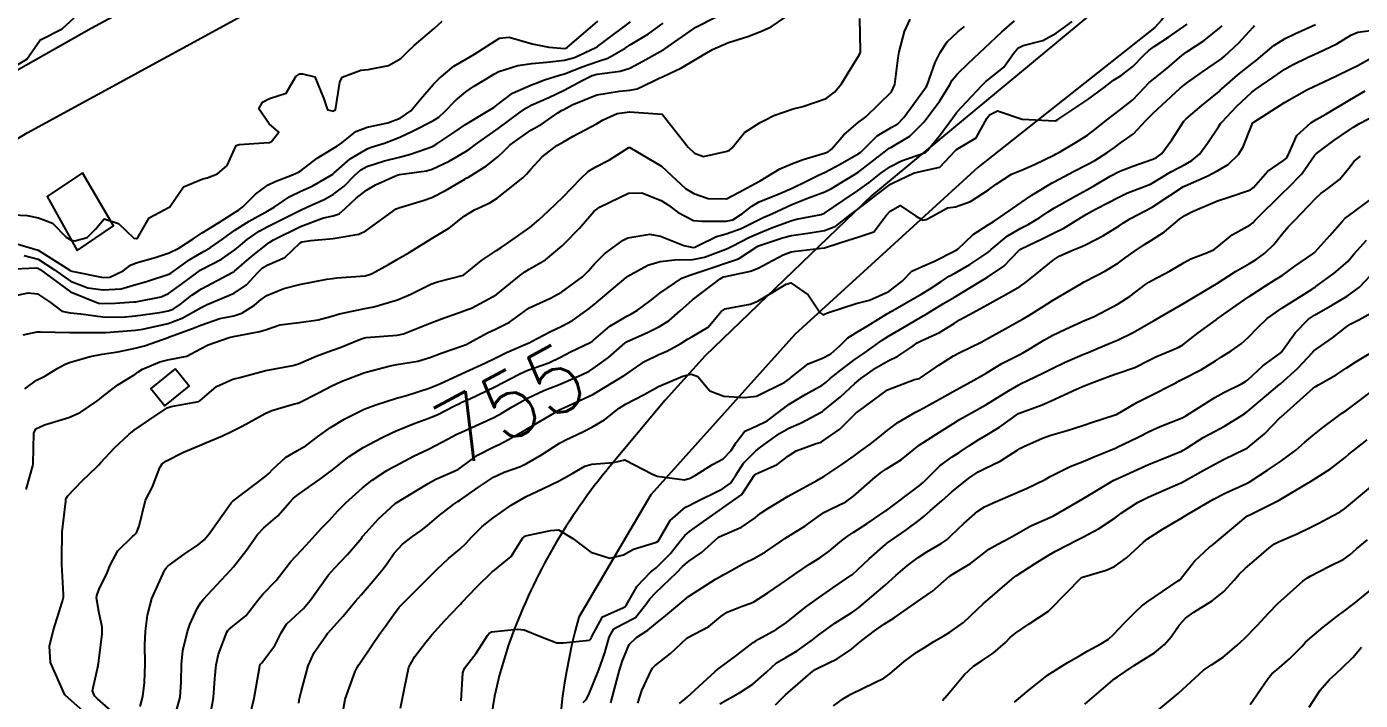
# Model space of a CAD drawing. Header units: metres. Extents: x 318500 to 325275, y 7408834 to 7428799.
# Drawn here: x 323206.3 to 323287.8, y 7421182 to 7421223.2 of the extents above; entities that cross this region are included whole.
import ezdxf
from ezdxf.enums import TextEntityAlignment as Align

# ---------------------------------------------------------------- set-up
doc = ezdxf.new("R2010")
doc.units = ezdxf.units.M
doc.header["$MEASUREMENT"] = 0
for name, color, linetype in [('Cotas', 45, 'Continuous'), ('Curvas de Nivel 1m', 11, 'Continuous'), ('Curvas de Nivel 5m', 15, 'Continuous'), ('Edificações', 30, 'Continuous'), ('Vias Primárias', 230, 'Continuous'), ('Vias Secundárias', 230, 'Continuous')]:
    doc.layers.add(name, color=color, linetype=linetype)
doc.styles.add('Style-STANDARD', font='STANDARD.shx')

msp = doc.modelspace()

# ---------------------------------------------------------------- linework, layer by layer
at = {"layer": 'Curvas de Nivel 1m', "flags": 128}
for points, elevation in [([(323204.984, 7421206.588), (323206.416, 7421206.892), (323206.988, 7421206.823), (323207.785, 7421206.298), (323208.462, 7421205.775), (323208.974, 7421205.67), (323209.635, 7421205.611), (323210.972, 7421205.424), (323212.133, 7421205.404), (323212.973, 7421205.484), (323214.451, 7421205.684), (323214.976, 7421205.79), (323215.273, 7421205.901), (323215.713, 7421206.193), (323216.422, 7421206.753), (323216.994, 7421207.134), (323218.922, 7421208.151), (323218.98, 7421208.181), (323219.011, 7421208.204), (323220.057, 7421209.107), (323221.036, 7421209.889), (323221.176, 7421209.99), (323221.399, 7421210.125), (323223.049, 7421210.953), (323224.451, 7421211.476), (323225.055, 7421211.596), (323225.415, 7421211.707), (323225.808, 7421212.063), (323226.454, 7421212.671), (323227.077, 7421213.164), (323227.642, 7421213.482), (323228.812, 7421214.024), (323229.015, 7421214.097), (323229.091, 7421214.114), (323230.74, 7421214.351), (323231.097, 7421214.451), (323232.144, 7421214.94), (323233.113, 7421215.503), (323233.387, 7421215.695), (323233.747, 7421215.961), (323235.13, 7421216.922), (323236.477, 7421217.92), (323236.856, 7421218.203), (323237.147, 7421218.362), (323238.218, 7421218.835), (323239.161, 7421219.276), (323240.265, 7421219.874), (323240.866, 7421220.173), (323241.176, 7421220.259), (323242.585, 7421220.432), (323243.182, 7421220.623), (323243.972, 7421221.038), (323245.199, 7421221.737), (323245.244, 7421221.765), (323245.305, 7421221.808), (323247.213, 7421223.115), (323248.442, 7421223.762)], 747), ([(323205.053, 7421211.677), (323206.343, 7421211.611), (323207.052, 7421211.475), (323207.899, 7421211.148), (323208.731, 7421210.285), (323209.038, 7421210.116), (323209.255, 7421210.06), (323210.018, 7421210.27), (323210.53, 7421210.78), (323211.051, 7421211.405), (323211.922, 7421211.12), (323212.862, 7421210.233), (323213.04, 7421210.217), (323213.094, 7421210.229), (323213.808, 7421211.467), (323215.059, 7421212.151), (323215.116, 7421212.209), (323215.898, 7421213.377), (323217.085, 7421213.848), (323217.343, 7421213.919), (323217.978, 7421214.167), (323218.58, 7421214.675), (323219.116, 7421215.897), (323219.305, 7421215.96), (323221.119, 7421216.078), (323221.164, 7421216.084), (323221.283, 7421216.128), (323221.718, 7421216.713), (323221.131, 7421217.213), (323220.504, 7421218.136), (323220.736, 7421218.544), (323221.15, 7421218.769), (323222.181, 7421219.088), (323222.772, 7421220.106), (323223.007, 7421220.268), (323223.173, 7421220.278), (323223.922, 7421220.089), (323224.482, 7421218.748), (323224.698, 7421218.077), (323225.058, 7421217.99), (323225.14, 7421218.047), (323225.156, 7421218.053), (323225.182, 7421218.07), (323225.461, 7421219.772), (323225.598, 7421220.066), (323226.738, 7421220.493), (323227.177, 7421220.537), (323228.432, 7421220.78), (323229.188, 7421221.214), (323229.585, 7421221.623), (323230, 7421222.008), (323231.211, 7421223.041), (323231.708, 7421223.493)], 743), ([(323205.141, 7421208.338), (323206.897, 7421208.426), (323207.011, 7421208.399), (323207.145, 7421208.308), (323208.99, 7421206.959), (323210.719, 7421206.263), (323210.98, 7421206.228), (323211.734, 7421206.249), (323212.879, 7421206.334), (323212.982, 7421206.348), (323214.54, 7421206.654), (323214.99, 7421206.844), (323215.781, 7421207.41), (323216.805, 7421208.182), (323216.926, 7421208.267), (323217.012, 7421208.314), (323218.232, 7421208.951), (323219.03, 7421209.507), (323219.379, 7421209.802), (323219.8, 7421210.142), (323220.529, 7421210.651), (323221.048, 7421210.944), (323222.759, 7421211.806), (323223.058, 7421211.943), (323223.405, 7421212.095), (323224.535, 7421212.611), (323225.073, 7421212.912), (323225.727, 7421213.416), (323226.354, 7421214.057), (323226.735, 7421214.414), (323227.098, 7421214.609), (323228.192, 7421214.946), (323229.107, 7421215.186), (323229.764, 7421215.357), (323231.118, 7421215.836), (323231.22, 7421215.888), (323231.388, 7421215.987), (323232.413, 7421216.691), (323233.132, 7421217.182), (323234.415, 7421217.951), (323234.869, 7421218.219), (323235.148, 7421218.443), (323235.997, 7421219.088), (323237.165, 7421219.603), (323237.389, 7421219.686), (323237.962, 7421219.902), (323238.884, 7421220.183), (323239.176, 7421220.273), (323240.33, 7421220.726), (323241.187, 7421221.022), (323241.82, 7421221.222), (323242.891, 7421221.835), (323243.202, 7421222.042), (323244.305, 7421222.723), (323245.216, 7421223.368)], 746), ([(323205.172, 7421220.474), (323206.339, 7421221.166), (323207.126, 7421222.311), (323207.201, 7421222.373), (323208.486, 7421223.018), (323209.214, 7421223.7)], 742), ([(323205.383, 7421209.986), (323207.028, 7421209.491), (323208.95, 7421208.281), (323209.009, 7421208.243), (323209.071, 7421208.217), (323211.004, 7421207.827), (323211.411, 7421207.847), (323212.212, 7421208.242), (323212.67, 7421208.581), (323213.017, 7421208.73), (323214.18, 7421209.056), (323215.027, 7421209.34), (323215.608, 7421209.625), (323216.493, 7421210.188), (323217.044, 7421210.548), (323218.05, 7421211.165), (323219.057, 7421211.821), (323219.259, 7421211.947), (323219.524, 7421212.145), (323220.295, 7421212.915), (323221.08, 7421213.482), (323221.511, 7421213.696), (323222.565, 7421214.108), (323222.934, 7421214.261), (323223.094, 7421214.372), (323224.075, 7421215.116), (323225.115, 7421215.742), (323225.318, 7421215.867), (323225.572, 7421216.065), (323226.436, 7421216.748), (323227.13, 7421217.01), (323228.383, 7421217.282), (323229.135, 7421217.556), (323229.796, 7421218.01), (323230.411, 7421218.741), (323231.164, 7421219.619), (323231.349, 7421219.807), (323231.531, 7421219.986), (323232.414, 7421220.745), (323233.188, 7421221.195), (323233.691, 7421221.464), (323234.409, 7421221.952), (323235.205, 7421222.457), (323235.793, 7421222.519), (323237.202, 7421222.097), (323238.226, 7421221.9), (323239.199, 7421221.821), (323239.253, 7421221.835), (323239.345, 7421221.888), (323241.216, 7421223.5)], 744), ([(323206.102, 7421204.323), (323206.962, 7421204.51), (323207.162, 7421204.507), (323208.962, 7421204.471), (323210.75, 7421204.475), (323210.962, 7421204.463), (323211.162, 7421204.457), (323212.964, 7421204.612), (323213.417, 7421204.676), (323214.968, 7421205.009), (323215.83, 7421205.333), (323216.978, 7421205.988), (323217.343, 7421206.175), (323218.991, 7421206.868), (323219.755, 7421207.386), (323220.45, 7421208.136), (323220.727, 7421208.42), (323221.017, 7421208.582), (323222.089, 7421209.049), (323223.038, 7421209.936), (323223.128, 7421210.009), (323223.675, 7421210.09), (323225.041, 7421210.206), (323226.616, 7421210.483), (323227.046, 7421210.687), (323228.892, 7421212.023), (323229.017, 7421212.065), (323229.061, 7421212.078), (323230.539, 7421212.527), (323231.071, 7421212.717), (323231.916, 7421213.143), (323233.088, 7421213.835), (323233.171, 7421213.887), (323233.311, 7421213.967), (323234.41, 7421214.64), (323235.109, 7421215.194), (323235.485, 7421215.564), (323235.864, 7421215.929), (323237.129, 7421216.827), (323237.812, 7421217.225), (323238.777, 7421217.894), (323239.007, 7421218.026), (323239.143, 7421218.097), (323239.641, 7421218.376), (323241.161, 7421218.984), (323242.547, 7421219.222), (323243.164, 7421219.276), (323243.628, 7421219.363), (323244.591, 7421219.816), (323244.973, 7421220.012), (323245.174, 7421220.097), (323246.329, 7421220.646), (323247.191, 7421221.15), (323247.586, 7421221.383), (323248.228, 7421221.765), (323249.207, 7421222.185), (323250.388, 7421222.563), (323251.217, 7421222.874), (323251.797, 7421223.146), (323252.635, 7421223.709)], 748), ([(323206.203, 7421201.028), (323206.919, 7421201.552), (323207.422, 7421201.803), (323208.218, 7421202.291), (323208.683, 7421202.534), (323208.935, 7421202.626), (323210.206, 7421203.003), (323210.943, 7421203.143), (323211.9, 7421203.291), (323212.949, 7421203.5), (323213.512, 7421203.661), (323214.959, 7421204.167), (323214.982, 7421204.177), (323215.046, 7421204.199), (323216.446, 7421204.705), (323216.967, 7421204.922), (323218.12, 7421205.311), (323218.973, 7421205.485), (323219.477, 7421205.643), (323220.245, 7421206.137), (323220.646, 7421206.473), (323220.989, 7421206.728), (323222.039, 7421207.158), (323223, 7421207.4), (323224.65, 7421207.72), (323225.006, 7421207.773), (323225.275, 7421207.798), (323227.008, 7421207.926), (323227.396, 7421208.044), (323228.42, 7421208.628), (323229.024, 7421208.964), (323229.693, 7421209.347), (323230.711, 7421209.995), (323231.042, 7421210.189), (323232.16, 7421210.868), (323233.056, 7421211.572), (323233.684, 7421211.961), (323234.62, 7421212.393), (323235.071, 7421212.681), (323236.625, 7421213.917), (323236.86, 7421214.147), (323237.098, 7421214.433), (323237.816, 7421215.196), (323238.711, 7421215.894), (323238.979, 7421216.034), (323239.122, 7421216.112), (323239.704, 7421216.456), (323241.14, 7421217.223), (323241.546, 7421217.452), (323242.401, 7421217.841), (323243.151, 7421217.945), (323245.15, 7421217.81), (323246.743, 7421215.786), (323247.115, 7421215.425), (323247.67, 7421215.213), (323249.117, 7421215.541), (323249.251, 7421215.615), (323249.419, 7421215.747), (323250.187, 7421216.686), (323251.143, 7421217.293), (323251.429, 7421217.442), (323251.965, 7421217.718), (323253.154, 7421218.14), (323253.739, 7421218.274), (323255.161, 7421218.769), (323255.68, 7421219.15), (323256.108, 7421219.661), (323256.501, 7421220.336), (323257.197, 7421221.449), (323257.261, 7421221.587), (323257.269, 7421221.649), (323257.23, 7421223.65)], 749), ([(323210.643, 7421180.559), (323208.696, 7421182.28), (323208.661, 7421182.321), (323207.773, 7421184.294), (323207.711, 7421185.289), (323207.971, 7421186.291), (323208.512, 7421188.057), (323208.571, 7421188.283), (323208.573, 7421188.453), (323208.475, 7421190.284), (323208.465, 7421190.594), (323208.487, 7421192.285), (323208.705, 7421194.168), (323208.724, 7421194.281), (323208.748, 7421194.354), (323208.823, 7421194.455), (323209.714, 7421195.394), (323210.6, 7421196.263), (323210.726, 7421196.387), (323210.854, 7421196.52), (323211.697, 7421197.418), (323212.556, 7421198.235), (323212.883, 7421198.491), (323213.785, 7421199.112), (323214.897, 7421199.857), (323215.142, 7421199.953), (323216.49, 7421200.184), (323216.832, 7421200.25), (323216.902, 7421200.297), (323217.924, 7421201.156), (323218.922, 7421201.604), (323219.347, 7421201.72), (323220.844, 7421202.121), (323220.909, 7421202.142), (323220.93, 7421202.146), (323222.589, 7421202.451), (323222.937, 7421202.56), (323224.009, 7421203.019), (323224.949, 7421203.359), (323225.477, 7421203.54), (323226.713, 7421204.052), (323226.891, 7421204.121), (323226.961, 7421204.141), (323227.064, 7421204.152), (323228.963, 7421204.298), (323229.346, 7421204.394), (323230.976, 7421205.039), (323231.664, 7421205.299), (323232.987, 7421205.77), (323233.135, 7421205.821), (323233.498, 7421205.962), (323234.998, 7421206.776), (323236.437, 7421207.919), (323236.749, 7421208.179), (323237.016, 7421208.34), (323238.016, 7421208.909), (323239.038, 7421209.762), (323239.102, 7421209.826), (323239.16, 7421209.888), (323240.093, 7421210.836), (323240.975, 7421211.861), (323241.071, 7421211.95), (323241.354, 7421212.137), (323243.082, 7421212.989), (323243.901, 7421213.003), (323245.077, 7421212.537), (323245.525, 7421212.254), (323246.122, 7421211.794), (323247.063, 7421211.304), (323247.574, 7421211.26), (323249.063, 7421211.259), (323249.455, 7421211.355), (323250.064, 7421211.74), (323250.616, 7421212.193), (323251.077, 7421212.457), (323252.335, 7421212.964), (323253.086, 7421213.294), (323253.922, 7421213.688), (323254.697, 7421214.075), (323255.099, 7421214.269), (323256.018, 7421214.75), (323257.116, 7421215.382), (323257.277, 7421215.488), (323257.438, 7421215.645), (323258.273, 7421216.493), (323259.141, 7421216.988), (323259.537, 7421217.221), (323259.906, 7421217.609), (323261.167, 7421219.33), (323261.279, 7421219.479), (323261.33, 7421219.588), (323261.818, 7421220.956), (323262.131, 7421221.581), (323262.564, 7421222.222), (323263.219, 7421222.837), (323263.621, 7421223.167)], 751), ([(323211.631, 7421181.221), (323210.658, 7421182.083), (323210.459, 7421182.262), (323210.351, 7421182.577), (323210.688, 7421184.124), (323210.717, 7421184.26), (323210.938, 7421186.035), (323210.944, 7421186.257), (323210.925, 7421186.46), (323210.731, 7421187.409), (323210.594, 7421188.261), (323210.601, 7421188.403), (323210.748, 7421188.78), (323211.241, 7421189.774), (323211.422, 7421190.25), (323211.895, 7421191.132), (323212.797, 7421192.007), (323212.919, 7421192.107), (323213.029, 7421192.227), (323213.203, 7421192.623), (323213.586, 7421194.219), (323214.017, 7421195.028), (323214.456, 7421196.206), (323214.607, 7421196.45), (323214.856, 7421196.633), (323215.911, 7421197.143), (323216.871, 7421197.567), (323217.302, 7421197.745), (323218.289, 7421198.159), (323218.883, 7421198.432), (323219.484, 7421198.739), (323220.894, 7421199.521), (323221.309, 7421199.702), (323222.687, 7421200.102), (323222.86, 7421200.141), (323222.901, 7421200.153), (323224.192, 7421200.799), (323224.917, 7421201.18), (323225.526, 7421201.462), (323226.93, 7421202.002), (323227.064, 7421202.048), (323228.53, 7421202.432), (323228.937, 7421202.504), (323230.229, 7421202.713), (323230.944, 7421202.93), (323231.709, 7421203.222), (323232.955, 7421203.651), (323233.182, 7421203.741), (323233.586, 7421203.961), (323234.466, 7421204.449), (323234.971, 7421204.667), (323235.815, 7421205.09), (323236.935, 7421205.911), (323236.99, 7421205.946), (323238.331, 7421206.563), (323239, 7421206.934), (323240.273, 7421207.871), (323240.651, 7421208.23), (323241.022, 7421208.662), (323241.619, 7421209.264), (323242.405, 7421209.84), (323242.774, 7421210.104), (323243.046, 7421210.255), (323244.388, 7421210.479), (323245.048, 7421210.354), (323246.464, 7421209.789), (323247.038, 7421209.665), (323247.14, 7421209.677), (323247.339, 7421209.776), (323248.466, 7421210.341), (323249.051, 7421210.5), (323249.97, 7421210.827), (323251.065, 7421211.371), (323251.308, 7421211.485), (323251.847, 7421211.718), (323253.076, 7421212.295), (323254.087, 7421212.692), (323255.084, 7421213.052), (323255.489, 7421213.263), (323256.132, 7421213.66), (323256.739, 7421214.01), (323257.099, 7421214.249), (323257.901, 7421214.845), (323258.903, 7421215.623), (323259.022, 7421215.721), (323259.122, 7421215.777), (323260.282, 7421216.454), (323261.146, 7421217.337), (323261.257, 7421217.48), (323261.34, 7421217.588), (323262.117, 7421218.624), (323262.695, 7421219.575), (323262.868, 7421219.88), (323263.181, 7421220.276), (323263.837, 7421220.913), (323264.525, 7421221.55), (323264.877, 7421221.873), (323265.21, 7421222.19), (323265.908, 7421222.841), (323266.665, 7421223.518)], 752), ([(323213.264, 7421181.618), (323213.416, 7421182.219), (323213.519, 7421183.058), (323213.566, 7421184.217), (323213.55, 7421185.375), (323213.581, 7421186.217), (323213.71, 7421187.19), (323213.973, 7421188.212), (323214.768, 7421189.966), (323214.861, 7421190.107), (323214.957, 7421190.198), (323216.007, 7421190.962), (323216.79, 7421191.487), (323217.165, 7421191.803), (323217.469, 7421192.17), (323218.819, 7421194.051), (323218.917, 7421194.149), (323220.845, 7421195.63), (323221.11, 7421195.855), (323221.365, 7421196.115), (323222.138, 7421196.83), (323222.867, 7421197.254), (323223.401, 7421197.563), (323224.083, 7421198.082), (323224.886, 7421198.669), (323225.764, 7421199.188), (323226.906, 7421199.753), (323227.111, 7421199.843), (323227.648, 7421200.039), (323228.914, 7421200.453), (323229.529, 7421200.624), (323230.921, 7421201.063), (323231.572, 7421201.335), (323232.93, 7421201.97), (323234.304, 7421202.585), (323234.944, 7421202.899), (323235.64, 7421203.239), (323236.959, 7421203.811), (323237.03, 7421203.838), (323237.164, 7421203.908), (323238.334, 7421204.531), (323238.974, 7421204.824), (323239.662, 7421205.197), (323240.602, 7421205.866), (323240.993, 7421206.179), (323242.953, 7421207.831), (323242.983, 7421207.857), (323243.011, 7421207.879), (323244.268, 7421208.57), (323245.025, 7421208.805), (323245.916, 7421208.907), (323247.027, 7421208.93), (323247.727, 7421209.072), (323249.037, 7421209.56), (323249.171, 7421209.615), (323249.423, 7421209.746), (323250.492, 7421210.292), (323251.052, 7421210.54), (323251.898, 7421210.877), (323253.064, 7421211.316), (323253.362, 7421211.399), (323254.857, 7421211.673), (323255.071, 7421211.764), (323256.203, 7421212.535), (323257.085, 7421213.125), (323257.788, 7421213.64), (323258.516, 7421214.212), (323259.105, 7421214.619), (323259.771, 7421214.949), (323261.118, 7421215.425), (323261.233, 7421215.474), (323261.366, 7421215.588), (323262.148, 7421216.567), (323262.891, 7421217.573), (323262.999, 7421217.724), (323263.154, 7421217.928), (323264.656, 7421219.548), (323264.915, 7421219.803), (323265.177, 7421220.004), (323266.026, 7421220.689), (323266.618, 7421221.519), (323266.879, 7421221.841), (323267.207, 7421222.003), (323268.407, 7421222.303), (323269.219, 7421222.758), (323269.64, 7421223.067), (323270.206, 7421223.475)], 753), ([(323215.482, 7421181.368), (323215.692, 7421182.19), (323215.762, 7421183.107), (323215.772, 7421184.189), (323215.867, 7421185.024), (323216.141, 7421186.186), (323216.285, 7421186.626), (323216.741, 7421187.607), (323216.956, 7421187.968), (323217.119, 7421188.174), (323218.768, 7421189.941), (323218.95, 7421190.147), (323219.751, 7421191.17), (323220.433, 7421192.126), (323220.806, 7421192.526), (323221.657, 7421193.272), (323222.403, 7421194.104), (323222.609, 7421194.326), (323222.834, 7421194.51), (323224.349, 7421195.582), (323224.849, 7421195.945), (323225.001, 7421196.068), (323226.017, 7421196.898), (323226.871, 7421197.44), (323227.266, 7421197.652), (323227.992, 7421198.033), (323228.587, 7421198.322), (323228.887, 7421198.461), (323229.996, 7421198.9), (323230.899, 7421199.229), (323231.434, 7421199.452), (323232.456, 7421199.975), (323232.757, 7421200.126), (323232.912, 7421200.201), (323233.351, 7421200.4), (323234.922, 7421201.141), (323236.415, 7421201.918), (323236.754, 7421202.091), (323236.934, 7421202.166), (323238.219, 7421202.619), (323238.946, 7421202.952), (323239.557, 7421203.275), (323240.749, 7421203.863), (323240.885, 7421203.938), (323240.962, 7421203.997), (323241.96, 7421204.861), (323242.985, 7421205.466), (323243.23, 7421205.583), (323243.643, 7421205.823), (323244.411, 7421206.4), (323245.001, 7421206.864), (323246.347, 7421207.79), (323246.828, 7421207.968), (323247.014, 7421208.021), (323248.314, 7421208.468), (323249.024, 7421208.693), (323249.802, 7421208.969), (323250.986, 7421209.731), (323251.02, 7421209.751), (323251.04, 7421209.76), (323252.506, 7421210.25), (323253.05, 7421210.393), (323254.18, 7421210.556), (323255.055, 7421210.693), (323255.756, 7421210.967), (323256.642, 7421211.654), (323256.881, 7421211.842), (323257.073, 7421211.984), (323258.665, 7421213.206), (323259.089, 7421213.524), (323259.253, 7421213.618), (323260.496, 7421214.202), (323261.101, 7421214.343), (323262.111, 7421214.574), (323263.056, 7421215.571), (323263.082, 7421215.609), (323263.121, 7421215.642), (323264.324, 7421216.361), (323264.981, 7421217.543), (323265.152, 7421217.769), (323265.637, 7421218.015), (323267.15, 7421217.51), (323269.149, 7421217.404), (323269.215, 7421217.423), (323269.315, 7421217.488), (323271.162, 7421218.694), (323272.152, 7421219.445), (323272.724, 7421219.89), (323273.181, 7421220.162), (323273.894, 7421220.719), (323274.571, 7421221.416), (323274.892, 7421221.726), (323275.208, 7421221.936), (323276.092, 7421222.522), (323277.229, 7421223.313)], 754), ([(323219.921, 7421180.861), (323220.223, 7421182.127), (323220.545, 7421183.978), (323220.576, 7421184.122), (323220.616, 7421184.196), (323220.692, 7421184.283), (323221.485, 7421185.335), (323221.867, 7421186.109), (323222.192, 7421186.641), (323222.736, 7421187.145), (323223.239, 7421187.596), (323223.642, 7421188.087), (323224.766, 7421189.656), (323225.121, 7421190.065), (323225.931, 7421190.905), (323226.798, 7421191.927), (323226.846, 7421191.993), (323226.883, 7421192.039), (323227.79, 7421193.056), (323228.83, 7421194.02), (323230.843, 7421195.248), (323231.326, 7421195.504), (323232.392, 7421195.975), (323232.706, 7421196.118), (323232.854, 7421196.216), (323233.859, 7421196.962), (323234.873, 7421197.473), (323235.194, 7421197.617), (323235.763, 7421197.927), (323236.468, 7421198.335), (323236.89, 7421198.576), (323237.735, 7421199.064), (323238.908, 7421199.764), (323238.99, 7421199.807), (323239.177, 7421199.886), (323240.918, 7421200.683), (323242.832, 7421201.831), (323242.888, 7421201.873), (323242.931, 7421201.905), (323244.071, 7421202.691), (323244.95, 7421203.126), (323245.427, 7421203.329), (323246.293, 7421203.79), (323246.696, 7421204.052), (323246.966, 7421204.21), (323247.949, 7421204.792), (323248.744, 7421205.754), (323248.992, 7421205.918), (323250.526, 7421206.203), (323250.996, 7421206.377), (323252.724, 7421207.421), (323253.008, 7421207.502), (323254.076, 7421206.759), (323254.802, 7421205.673), (323254.988, 7421205.554), (323255.074, 7421205.584), (323255.252, 7421205.667), (323256.996, 7421206.244), (323257.811, 7421206.45), (323259.004, 7421206.977), (323259.815, 7421207.608), (323260.405, 7421208.213), (323261.024, 7421208.504), (323261.779, 7421208.833), (323263.038, 7421209.45), (323263.114, 7421209.494), (323263.207, 7421209.567), (323264.153, 7421210.454), (323265.063, 7421211.051), (323265.366, 7421211.235), (323265.818, 7421211.529), (323267.079, 7421212.412), (323267.725, 7421212.862), (323268.765, 7421213.493), (323268.973, 7421213.61), (323269.093, 7421213.68), (323270.27, 7421214.305), (323271.109, 7421214.725), (323271.588, 7421214.978), (323272.324, 7421215.442), (323272.781, 7421215.78), (323273.129, 7421216.03), (323273.95, 7421216.61), (323274.694, 7421217.415), (323274.916, 7421217.648), (323275.155, 7421217.869), (323276.791, 7421219.386), (323276.994, 7421219.561), (323277.175, 7421219.699), (323278.158, 7421220.393), (323279.196, 7421221.102), (323279.337, 7421221.21), (323279.5, 7421221.347), (323280.379, 7421222.176), (323281.227, 7421223.108), (323281.341, 7421223.216)], 756), ([(323222.948, 7421181.813), (323222.999, 7421182.095), (323223.097, 7421182.516), (323223.528, 7421184.087), (323223.878, 7421184.907), (323224.695, 7421186.07), (323224.704, 7421186.086), (323224.72, 7421186.098), (323225.658, 7421187.134), (323226.417, 7421188.045), (323226.754, 7421188.438), (323227.498, 7421189.297), (323228.093, 7421190.027), (323228.378, 7421190.421), (323228.784, 7421190.973), (323229.283, 7421191.523), (323229.892, 7421192.004), (323230.425, 7421192.376), (323230.81, 7421192.682), (323231.523, 7421193.276), (323232.412, 7421193.974), (323232.671, 7421194.132), (323232.833, 7421194.231), (323233.866, 7421194.98), (323234.847, 7421195.634), (323235.501, 7421195.93), (323236.489, 7421196.282), (323236.858, 7421196.455), (323237.771, 7421196.996), (323238.877, 7421197.698), (323238.996, 7421197.771), (323239.215, 7421197.885), (323240.334, 7421198.423), (323240.892, 7421198.692), (323241.617, 7421199.132), (323242.511, 7421199.836), (323242.913, 7421200.086), (323244.057, 7421200.681), (323244.924, 7421201.176), (323246.402, 7421201.788), (323246.808, 7421201.906), (323246.932, 7421201.918), (323247.33, 7421201.774), (323248.069, 7421200.91), (323248.918, 7421200.585), (323250.165, 7421200.49), (323250.919, 7421200.581), (323252.648, 7421201.425), (323252.929, 7421201.644), (323252.992, 7421201.699), (323254.076, 7421202.55), (323254.948, 7421202.897), (323255.454, 7421203.164), (323256.008, 7421203.66), (323256.492, 7421204.13), (323256.972, 7421204.441), (323257.726, 7421204.891), (323258.919, 7421205.621), (323258.99, 7421205.66), (323259.093, 7421205.721), (323261.002, 7421206.823), (323261.478, 7421207.112), (323262.199, 7421207.578), (323262.69, 7421207.898), (323263.018, 7421208.086), (323263.951, 7421208.631), (323265.037, 7421209.362), (323265.138, 7421209.439), (323265.247, 7421209.537), (323266.23, 7421210.345), (323267.06, 7421210.835), (323267.504, 7421211.065), (323268.216, 7421211.499), (323268.72, 7421211.847), (323269.076, 7421212.064), (323270.43, 7421212.817), (323271.087, 7421213.188), (323271.552, 7421213.453), (323272.525, 7421214.012), (323273.103, 7421214.317), (323273.896, 7421214.634), (323275.115, 7421215.053), (323275.355, 7421215.168), (323275.665, 7421215.402), (323276.292, 7421216.233), (323277.016, 7421217.382), (323277.151, 7421217.525), (323278.126, 7421218.332), (323279.168, 7421219.195), (323279.248, 7421219.27), (323279.334, 7421219.348), (323280.313, 7421220.208), (323281.194, 7421220.901), (323281.44, 7421221.082), (323281.725, 7421221.322), (323282.52, 7421222), (323283.217, 7421222.437), (323283.803, 7421222.713), (323285.063, 7421223.282)], 757), ([(323225.616, 7421181.095), (323225.787, 7421182.053), (323226.391, 7421183.748), (323226.528, 7421184.042), (323226.591, 7421184.142), (323226.694, 7421184.276), (323227.403, 7421185.34), (323227.883, 7421186.028), (323228.236, 7421186.517), (323228.738, 7421187.22), (323229.088, 7421187.672), (323229.401, 7421188.01), (323230.764, 7421189.378), (323231.373, 7421189.981), (323232.103, 7421190.647), (323232.789, 7421191.227), (323233.167, 7421191.583), (323233.491, 7421191.953), (323234.145, 7421192.615), (323234.818, 7421193.132), (323235.287, 7421193.469), (323235.912, 7421193.924), (323236.835, 7421194.453), (323237.829, 7421194.912), (323238.845, 7421195.406), (323239.696, 7421195.877), (323240.419, 7421196.304), (323240.858, 7421196.415), (323242.173, 7421196.528), (323242.863, 7421196.675), (323244.549, 7421195.813), (323244.849, 7421195.679), (323246.519, 7421195.457), (323246.848, 7421195.563), (323247.224, 7421195.774), (323248.227, 7421196.392), (323248.865, 7421196.736), (323249.361, 7421197.256), (323249.664, 7421197.742), (323250.198, 7421198.429), (323250.895, 7421198.75), (323251.554, 7421199.066), (323252.407, 7421199.708), (323252.914, 7421200.077), (323253.923, 7421200.688), (323254.926, 7421201.256), (323255.166, 7421201.429), (323255.435, 7421201.665), (323256.264, 7421202.333), (323256.948, 7421202.834), (323257.43, 7421203.166), (323258.075, 7421203.633), (323258.59, 7421204.002), (323258.969, 7421204.244), (323259.841, 7421204.743), (323260.987, 7421205.414), (323261.096, 7421205.481), (323261.276, 7421205.587), (323262.342, 7421206.231), (323263.001, 7421206.631), (323264.52, 7421207.547), (323264.824, 7421207.732), (323265.015, 7421207.842), (323266.029, 7421208.521), (323266.979, 7421209.511), (323267.009, 7421209.542), (323267.041, 7421209.558), (323268.356, 7421210.191), (323269.056, 7421210.529), (323269.696, 7421210.845), (323270.7, 7421211.466), (323271.072, 7421211.697), (323271.626, 7421212.003), (323273.083, 7421212.761), (323273.538, 7421212.973), (323274.659, 7421213.414), (323274.973, 7421213.53), (323275.093, 7421213.588), (323276.219, 7421214.278), (323277.111, 7421214.762), (323277.508, 7421214.98), (323277.966, 7421215.367), (323278.455, 7421216.035), (323279.145, 7421217.041), (323279.268, 7421217.229), (323279.355, 7421217.348), (323280.229, 7421218.27), (323281.168, 7421219.144), (323281.413, 7421219.326), (323282.45, 7421220.042), (323283.189, 7421220.553), (323283.661, 7421220.827), (323284.624, 7421221.286), (323285.017, 7421221.468), (323285.204, 7421221.547), (323286.376, 7421222.099), (323287.221, 7421222.638), (323287.648, 7421222.819), (323289.227, 7421223.031)], 758), ([(323229.161, 7421181.514), (323229.268, 7421182.011), (323229.402, 7421182.734), (323229.68, 7421184.005), (323230.039, 7421184.661), (323230.713, 7421185.542), (323230.908, 7421185.796), (323231.07, 7421185.985), (323231.851, 7421186.855), (323232.747, 7421187.778), (323232.835, 7421187.872), (323232.917, 7421187.958), (323233.802, 7421188.908), (323234.769, 7421189.841), (323234.901, 7421189.938), (323235.932, 7421190.774), (323236.632, 7421191.913), (323236.713, 7421192), (323236.802, 7421192.043), (323238.33, 7421192.372), (323238.808, 7421192.397), (323239.686, 7421191.877), (323240.788, 7421191.048), (323241.942, 7421190.683), (323242.786, 7421190.887), (323243.399, 7421191.216), (323244.798, 7421191.649), (323244.897, 7421191.71), (323244.96, 7421191.808), (323245.641, 7421192.974), (323246.583, 7421193.784), (323246.831, 7421193.914), (323247.104, 7421194.047), (323248.842, 7421194.918), (323249.323, 7421195.267), (323249.652, 7421195.742), (323250.114, 7421196.485), (323250.873, 7421197.24), (323251.15, 7421197.451), (323251.513, 7421197.721), (323252.309, 7421198.288), (323252.894, 7421198.617), (323253.642, 7421198.946), (323254.909, 7421199.613), (323254.942, 7421199.637), (323254.982, 7421199.669), (323256.042, 7421200.536), (323256.927, 7421201.349), (323257.277, 7421201.645), (323258.235, 7421202.336), (323258.947, 7421202.728), (323259.552, 7421203.01), (323260.391, 7421203.599), (323260.729, 7421203.828), (323260.965, 7421203.947), (323262.083, 7421204.469), (323262.982, 7421205.021), (323263.318, 7421205.232), (323263.92, 7421205.556), (323264.996, 7421206.147), (323266.463, 7421206.976), (323267.008, 7421207.281), (323267.148, 7421207.369), (323267.332, 7421207.507), (323268.258, 7421208.261), (323269.031, 7421208.885), (323269.398, 7421209.121), (323270.174, 7421209.473), (323270.79, 7421209.717), (323271.046, 7421209.833), (323272.101, 7421210.398), (323273.063, 7421210.975), (323273.335, 7421211.158), (323273.76, 7421211.423), (323274.615, 7421211.875), (323275.077, 7421212.129), (323277.004, 7421213.381), (323277.057, 7421213.414), (323277.091, 7421213.433), (323278.437, 7421214.023), (323279.105, 7421214.362), (323279.728, 7421214.727), (323280.365, 7421215.338), (323280.646, 7421215.816), (323281.147, 7421217.1), (323281.219, 7421217.259), (323281.289, 7421217.328), (323283.162, 7421218.514), (323284.536, 7421219.286), (323284.959, 7421219.497), (323285.175, 7421219.597), (323286.308, 7421220.138), (323287.19, 7421220.552), (323287.649, 7421220.788), (323288.44, 7421221.231)], 759), ([(323240.314, 7421181.864), (323240.496, 7421182.037), (323240.675, 7421182.354), (323241.269, 7421183.851), (323241.653, 7421184.899), (323241.919, 7421185.842), (323242.201, 7421186.364), (323242.732, 7421186.64), (323243.511, 7421187.049), (323244.139, 7421187.816), (323244.384, 7421188.183), (323244.758, 7421188.571), (323246.039, 7421189.791), (323246.396, 7421190.166), (323246.781, 7421190.502), (323247.542, 7421191.015), (323248.363, 7421191.757), (323248.597, 7421191.959), (323248.805, 7421192.066), (323249.991, 7421192.56), (323250.821, 7421193.143), (323251.143, 7421193.407), (323251.605, 7421193.718), (323252.838, 7421194.468), (323254.599, 7421195.425), (323254.849, 7421195.561), (323254.92, 7421195.599), (323255.025, 7421195.668), (323256.127, 7421196.391), (323256.869, 7421196.927), (323257.285, 7421197.233), (323257.847, 7421197.635), (323258.431, 7421198.082), (323258.893, 7421198.477), (323259.538, 7421198.973), (323260.631, 7421199.594), (323260.911, 7421199.737), (323262.101, 7421200.396), (323262.923, 7421200.852), (323264.191, 7421201.551), (323264.663, 7421201.815), (323264.937, 7421201.98), (323265.906, 7421202.565), (323266.954, 7421203.106), (323267.221, 7421203.242), (323267.663, 7421203.503), (323268.462, 7421204), (323268.972, 7421204.28), (323269.792, 7421204.663), (323270.986, 7421205.211), (323271.161, 7421205.283), (323271.539, 7421205.452), (323272.998, 7421206.214), (323273.734, 7421206.692), (323274.707, 7421207.413), (323274.879, 7421207.545), (323275.013, 7421207.628), (323276.178, 7421208.237), (323277.03, 7421208.745), (323277.443, 7421208.965), (323278.466, 7421209.359), (323278.863, 7421209.533), (323279.045, 7421209.67), (323279.971, 7421210.426), (323281.066, 7421211.04), (323281.231, 7421211.164), (323281.38, 7421211.325), (323283.087, 7421213.023), (323283.384, 7421213.296), (323284.218, 7421214.168), (323285.009, 7421215.272), (323285.053, 7421215.339), (323285.122, 7421215.405), (323286.185, 7421216.208), (323287.144, 7421216.86), (323287.379, 7421217.014), (323287.745, 7421217.241), (323289.157, 7421217.97)], 761), ([(323242.02, 7421181.84), (323242.47, 7421183.616), (323242.538, 7421183.832), (323242.574, 7421183.949), (323242.698, 7421184.369), (323243.135, 7421185.405), (323243.58, 7421185.821), (323244.264, 7421186.278), (323244.733, 7421186.653), (323245.365, 7421187.176), (323246.105, 7421187.79), (323246.755, 7421188.329), (323248.396, 7421189.385), (323248.769, 7421189.603), (323248.864, 7421189.654), (323249.039, 7421189.747), (323250.151, 7421190.365), (323250.784, 7421190.674), (323251.456, 7421191.054), (323252.41, 7421191.706), (323252.635, 7421191.87), (323252.804, 7421191.977), (323253.858, 7421192.641), (323254.825, 7421193.322), (323255.034, 7421193.461), (323255.427, 7421193.664), (323256.363, 7421194.127), (323256.838, 7421194.458), (323258.165, 7421195.63), (323258.545, 7421195.934), (323258.858, 7421196.14), (323259.767, 7421196.706), (323260.855, 7421197.59), (323262.086, 7421198.384), (323262.9, 7421198.89), (323263.322, 7421199.146), (323264.038, 7421199.553), (323264.915, 7421200.051), (323266.308, 7421200.903), (323266.928, 7421201.276), (323267.08, 7421201.357), (323267.421, 7421201.505), (323268.441, 7421201.991), (323268.941, 7421202.248), (323269.767, 7421202.659), (323270.956, 7421203.167), (323271.165, 7421203.248), (323271.651, 7421203.45), (323272.568, 7421203.834), (323272.969, 7421204.006), (323273.921, 7421204.475), (323274.985, 7421205.072), (323275.197, 7421205.197), (323275.553, 7421205.402), (323276.999, 7421206.244), (323278.862, 7421207.352), (323278.954, 7421207.408), (323279.011, 7421207.442), (323280.174, 7421208.187), (323281.03, 7421208.683), (323281.432, 7421208.926), (323281.963, 7421209.316), (323282.507, 7421209.849), (323283.058, 7421210.528), (323283.421, 7421210.939), (323283.769, 7421211.29), (323285.084, 7421212.665), (323285.392, 7421212.962), (323285.815, 7421213.263), (323286.531, 7421213.823), (323287.109, 7421214.515), (323287.433, 7421214.928), (323287.815, 7421215.24)], 762), ([(323243.654, 7421181.82), (323243.911, 7421182.584), (323244.479, 7421183.812), (323244.556, 7421183.948), (323244.694, 7421184.101), (323245.647, 7421184.855), (323246.653, 7421185.781), (323246.692, 7421185.809), (323246.721, 7421185.827), (323247.991, 7421186.501), (323248.74, 7421187.11), (323249.11, 7421187.381), (323250.031, 7421187.737), (323250.564, 7421187.92), (323250.753, 7421188.009), (323251.606, 7421188.565), (323252.766, 7421189.342), (323253.262, 7421189.693), (323254.152, 7421190.307), (323254.785, 7421190.703), (323255.359, 7421191.097), (323256.012, 7421191.658), (323256.449, 7421192.009), (323256.809, 7421192.241), (323257.663, 7421192.792), (323258.829, 7421193.583), (323258.853, 7421193.596), (323258.879, 7421193.619), (323260.845, 7421195.086), (323261.121, 7421195.314), (323261.387, 7421195.585), (323262.12, 7421196.318), (323262.87, 7421196.87), (323263.297, 7421197.14), (323263.92, 7421197.554), (323264.5, 7421197.931), (323264.889, 7421198.157), (323265.749, 7421198.676), (323266.91, 7421199.51), (323268.362, 7421200.049), (323268.918, 7421200.286), (323270.46, 7421201.002), (323270.927, 7421201.201), (323271.556, 7421201.451), (323272.548, 7421201.824), (323272.938, 7421201.954), (323274.029, 7421202.333), (323274.951, 7421202.795), (323275.353, 7421203.006), (323276.295, 7421203.39), (323276.758, 7421203.588), (323276.965, 7421203.719), (323277.892, 7421204.45), (323278.988, 7421205.248), (323279.047, 7421205.292), (323279.122, 7421205.349), (323280.21, 7421206.125), (323281.003, 7421206.675), (323282.006, 7421207.315), (323282.624, 7421207.697), (323283.02, 7421207.958), (323283.808, 7421208.509), (323284.908, 7421209.272), (323284.979, 7421209.333), (323285.042, 7421209.396), (323285.929, 7421210.389), (323286.689, 7421211.254), (323286.877, 7421211.447), (323287.074, 7421211.602), (323288.561, 7421212.704)], 763), ([(323246.216, 7421181.787), (323246.674, 7421182.172), (323248.394, 7421183.754), (323248.553, 7421183.892), (323248.694, 7421183.993), (323249.705, 7421184.74), (323250.717, 7421185.526), (323250.84, 7421185.607), (323251.038, 7421185.725), (323252.122, 7421186.316), (323252.736, 7421186.741), (323253.263, 7421187.172), (323253.914, 7421187.683), (323254.756, 7421188.297), (323255.566, 7421188.858), (323256.74, 7421189.65), (323256.756, 7421189.665), (323257.794, 7421190.626), (323258.799, 7421191.52), (323258.852, 7421191.566), (323258.921, 7421191.618), (323260.025, 7421192.388), (323260.821, 7421192.975), (323261.164, 7421193.248), (323261.548, 7421193.583), (323262.226, 7421194.187), (323262.842, 7421194.728), (323263.881, 7421195.555), (323264.455, 7421195.947), (323264.859, 7421196.16), (323265.797, 7421196.595), (323266.877, 7421197.3), (323267.001, 7421197.386), (323267.251, 7421197.506), (323268.38, 7421198.003), (323268.89, 7421198.189), (323269.89, 7421198.481), (323270.9, 7421198.801), (323271.387, 7421198.968), (323272.831, 7421199.431), (323272.91, 7421199.464), (323274.138, 7421200.197), (323274.922, 7421200.573), (323276.522, 7421201.386), (323276.78, 7421201.534), (323276.933, 7421201.609), (323278.095, 7421202.211), (323278.951, 7421202.739), (323279.324, 7421202.977), (323279.916, 7421203.34), (323280.529, 7421203.772), (323280.973, 7421204.171), (323281.539, 7421204.765), (323282.118, 7421205.313), (323282.996, 7421205.95), (323284.86, 7421207.123), (323285.009, 7421207.219), (323285.042, 7421207.238), (323285.09, 7421207.269), (323286.197, 7421208.084), (323287.033, 7421208.805), (323287.414, 7421209.244), (323288.169, 7421210.118)], 764), ([(323252.077, 7421181.709), (323252.676, 7421182.332), (323254.235, 7421183.677), (323254.498, 7421183.868), (323254.694, 7421183.968), (323255.846, 7421184.515), (323256.712, 7421185.114), (323257.003, 7421185.358), (323257.346, 7421185.641), (323258.127, 7421186.231), (323258.736, 7421186.662), (323259.318, 7421187.035), (323260.133, 7421187.599), (323260.754, 7421188.035), (323261.673, 7421188.669), (323262.701, 7421189.571), (323262.741, 7421189.6), (323262.771, 7421189.616), (323263.991, 7421190.342), (323264.792, 7421190.979), (323265.113, 7421191.218), (323265.655, 7421191.527), (323266.397, 7421191.925), (323266.81, 7421192.169), (323267.667, 7421192.651), (323268.825, 7421193.152), (323269.053, 7421193.26), (323269.442, 7421193.481), (323270.838, 7421194.305), (323272.742, 7421195.432), (323272.811, 7421195.471), (323272.851, 7421195.488), (323274.186, 7421196.091), (323274.865, 7421196.391), (323275.578, 7421196.69), (323276.878, 7421197.215), (323276.986, 7421197.27), (323277.152, 7421197.376), (323278.206, 7421198.044), (323278.896, 7421198.426), (323279.499, 7421198.746), (323280.457, 7421199.335), (323280.736, 7421199.508), (323280.913, 7421199.629), (323282.887, 7421201.301), (323282.909, 7421201.322), (323282.931, 7421201.338), (323283.958, 7421202.272), (323284.895, 7421203.271), (323284.926, 7421203.305), (323284.961, 7421203.338), (323286.093, 7421204.139), (323286.984, 7421204.838), (323287.23, 7421205.003), (323287.714, 7421205.239), (323288.997, 7421205.949)], 766), ([(323255.606, 7421181.661), (323256.224, 7421182.105), (323256.677, 7421182.362), (323258.108, 7421183.052), (323258.687, 7421183.348), (323259.064, 7421183.614), (323259.937, 7421184.366), (323260.71, 7421184.925), (323261.114, 7421185.186), (323261.74, 7421185.58), (323262.362, 7421185.937), (323262.729, 7421186.146), (323263.553, 7421186.742), (323264.401, 7421187.545), (323264.753, 7421187.88), (323266.662, 7421189.512), (323266.723, 7421189.559), (323266.771, 7421189.589), (323267.94, 7421190.341), (323268.791, 7421190.876), (323269.179, 7421191.1), (323269.891, 7421191.474), (323270.49, 7421191.78), (323270.807, 7421191.938), (323271.8, 7421192.461), (323272.826, 7421193.143), (323272.985, 7421193.271), (323273.187, 7421193.426), (323274.181, 7421194.072), (323274.84, 7421194.409), (323276.659, 7421195.193), (323276.849, 7421195.282), (323277.036, 7421195.377), (323278.196, 7421196.024), (323278.866, 7421196.409), (323279.489, 7421196.726), (323280.754, 7421197.331), (323280.838, 7421197.373), (323280.881, 7421197.398), (323281.944, 7421198.265), (323282.91, 7421199.27), (323282.925, 7421199.285), (323282.942, 7421199.3), (323284.928, 7421201.065), (323285.046, 7421201.152), (323285.237, 7421201.267), (323286.327, 7421201.869), (323286.945, 7421202.276), (323287.523, 7421202.67), (323288.435, 7421203.228)], 767), ([(323262.267, 7421181.982), (323262.679, 7421182.44), (323263.608, 7421183.556), (323264.163, 7421184.083), (323264.703, 7421184.432), (323265.378, 7421184.862), (323266.119, 7421185.519), (323266.415, 7421185.825), (323266.729, 7421186.097), (323267.567, 7421186.672), (323268.749, 7421187.444), (323268.775, 7421187.465), (323268.808, 7421187.489), (323269.861, 7421188.573), (323270.728, 7421189.461), (323270.754, 7421189.477), (323270.77, 7421189.485), (323272.271, 7421189.944), (323272.781, 7421190.17), (323273.524, 7421190.687), (323274.299, 7421191.415), (323274.559, 7421191.657), (323274.807, 7421191.848), (323275.749, 7421192.463), (323276.826, 7421193.096), (323276.999, 7421193.205), (323277.265, 7421193.373), (323278.839, 7421194.277), (323279.541, 7421194.645), (323280.849, 7421195.244), (323281.014, 7421195.328), (323282.128, 7421196.044), (323282.869, 7421196.547), (323283.308, 7421196.858), (323283.858, 7421197.285), (323284.402, 7421197.762), (323284.894, 7421198.181), (323285.502, 7421198.663), (323286.304, 7421199.256), (323286.658, 7421199.507), (323286.914, 7421199.688), (323288.803, 7421201.096)], 768), ([(323266.674, 7421181.886), (323267.56, 7421182.623), (323268.642, 7421183.49), (323268.667, 7421183.513), (323268.691, 7421183.525), (323269.899, 7421184.275), (323270.709, 7421184.747), (323271.161, 7421185.006), (323271.957, 7421185.441), (323272.426, 7421185.732), (323272.729, 7421186.01), (323273.421, 7421186.742), (323274.083, 7421187.417), (323274.426, 7421187.741), (323274.756, 7421187.997), (323276.677, 7421189.289), (323276.77, 7421189.356), (323276.793, 7421189.38), (323277.668, 7421190.486), (323278.591, 7421191.353), (323278.713, 7421191.439), (323278.802, 7421191.511), (323279.799, 7421192.356), (323280.828, 7421193.206), (323280.901, 7421193.257), (323281.047, 7421193.327), (323282.839, 7421194.219), (323284.621, 7421195.273), (323284.761, 7421195.362), (323284.852, 7421195.423), (323285.988, 7421196.134), (323286.874, 7421196.827), (323287.099, 7421197.024), (323287.363, 7421197.243), (323288.21, 7421197.91)], 769), ([(323275.467, 7421181.398), (323276.68, 7421182.409), (323277.702, 7421183.365), (323278.227, 7421183.827), (323278.702, 7421184.154), (323279.421, 7421184.631), (323280.266, 7421185.335), (323280.502, 7421185.554), (323280.727, 7421185.771), (323281.505, 7421186.552), (323282.189, 7421187.308), (323282.756, 7421187.903), (323284.289, 7421189.277), (323284.568, 7421189.478), (323284.775, 7421189.602), (323285.873, 7421190.17), (323286.791, 7421190.622), (323287.166, 7421190.873), (323287.567, 7421191.238), (323288.234, 7421191.803)], 771), ([(323281.074, 7421181.724), (323282.148, 7421183.308), (323282.398, 7421183.601), (323282.698, 7421183.855), (323283.478, 7421184.518), (323284.225, 7421185.277), (323284.46, 7421185.537), (323284.728, 7421185.796), (323285.531, 7421186.469), (323286.559, 7421187.252), (323286.671, 7421187.331), (323286.751, 7421187.392), (323287.416, 7421187.899), (323288.768, 7421188.998)], 772), ([(323284.673, 7421181.569), (323285.345, 7421182.602), (323285.911, 7421183.258), (323286.319, 7421183.631), (323286.701, 7421183.966), (323287.345, 7421184.606), (323287.881, 7421185.233)], 773)]:
    msp.add_lwpolyline(points, dxfattribs=dict(at, elevation=elevation))
at = {"layer": 'Curvas de Nivel 5m', "flags": 128}
for points, elevation in [([(323206.171, 7421209.174), (323207.02, 7421208.945), (323208.017, 7421208.295), (323209, 7421207.612), (323210.059, 7421207.205), (323210.992, 7421207.064), (323212.097, 7421207.14), (323212.997, 7421207.389), (323213.639, 7421207.582), (323215.007, 7421208.021), (323215.122, 7421208.085), (323215.266, 7421208.197), (323216.285, 7421208.927), (323217.028, 7421209.355), (323217.554, 7421209.65), (323218.284, 7421210.161), (323219.046, 7421210.714), (323219.915, 7421211.278), (323221.058, 7421211.895), (323221.44, 7421212.124), (323222.396, 7421212.785), (323223.075, 7421213.103), (323223.763, 7421213.407), (323224.927, 7421214.072), (323225.024, 7421214.138), (323225.092, 7421214.196), (323226.083, 7421215.082), (323227.115, 7421215.685), (323227.378, 7421215.784), (323228.178, 7421216.034), (323229.124, 7421216.401), (323229.892, 7421216.772), (323231.134, 7421217.408), (323231.493, 7421217.63), (323231.889, 7421217.983), (323232.507, 7421218.619), (323233.158, 7421219.177), (323233.63, 7421219.496), (323234.378, 7421219.952), (323234.873, 7421220.246), (323235.177, 7421220.409), (323236.325, 7421220.781), (323237.185, 7421220.895), (323238.092, 7421220.995), (323239.188, 7421221.111), (323239.792, 7421221.28), (323241.056, 7421221.862), (323241.201, 7421221.946), (323241.602, 7421222.252), (323243.216, 7421223.457)], 745), ([(323206.284, 7421194.862), (323206.705, 7421196.312), (323206.716, 7421196.448), (323206.758, 7421198.312), (323206.883, 7421198.578), (323207.41, 7421198.827), (323208.89, 7421199.266), (323209.59, 7421199.576), (323210.61, 7421200.263), (323210.77, 7421200.393), (323210.904, 7421200.507), (323211.886, 7421201.275), (323212.925, 7421201.907), (323213.113, 7421202.041), (323213.402, 7421202.223), (323214.466, 7421202.678), (323214.939, 7421202.787), (323216.104, 7421203.027), (323216.949, 7421203.46), (323217.408, 7421203.719), (323218.693, 7421204.154), (323218.961, 7421204.211), (323220.572, 7421204.525), (323220.965, 7421204.657), (323221.785, 7421204.935), (323222.97, 7421205.086), (323224.126, 7421205.238), (323224.974, 7421205.463), (323225.44, 7421205.601), (323226.979, 7421205.923), (323227.539, 7421206.042), (323228.987, 7421206.46), (323229.794, 7421206.81), (323231.004, 7421207.411), (323231.425, 7421207.567), (323233.01, 7421207.97), (323234.106, 7421208.872), (323235.033, 7421209.474), (323235.313, 7421209.659), (323235.7, 7421209.93), (323237.055, 7421210.892), (323237.622, 7421211.344), (323238.212, 7421211.899), (323238.642, 7421212.326), (323239.078, 7421212.739), (323240.175, 7421213.874), (323240.643, 7421214.32), (323241.101, 7421214.591), (323241.934, 7421215.021), (323243.119, 7421215.767), (323243.176, 7421215.772), (323245.102, 7421214.623), (323245.994, 7421213.796), (323246.57, 7421213.273), (323247.082, 7421212.965), (323247.959, 7421212.647), (323249.079, 7421212.629), (323249.812, 7421213.013), (323251.09, 7421213.705), (323251.135, 7421213.729), (323252.343, 7421214.47), (323253.106, 7421214.799), (323253.766, 7421215.034), (323255.117, 7421215.438), (323255.281, 7421215.505), (323255.486, 7421215.666), (323256.241, 7421216.552), (323257.145, 7421217.321), (323257.339, 7421217.455), (323257.592, 7421217.643), (323259.166, 7421219.171), (323259.37, 7421219.617), (323259.566, 7421221.243), (323259.628, 7421221.614), (323259.961, 7421222.866), (323260.292, 7421223.604)], 750), ([(323217.571, 7421181.251), (323217.726, 7421182.164), (323217.817, 7421183.299), (323217.891, 7421184.162), (323218.045, 7421184.814), (323218.554, 7421186.152), (323218.616, 7421186.257), (323218.723, 7421186.353), (323219.71, 7421187.161), (323220.473, 7421188.124), (323220.753, 7421188.47), (323221.556, 7421189.318), (323222.174, 7421190.106), (323222.436, 7421190.442), (323222.781, 7421190.816), (323223.402, 7421191.48), (323223.95, 7421192.083), (323224.359, 7421192.524), (323224.814, 7421193.005), (323225.326, 7421193.559), (323225.812, 7421194.055), (323226.839, 7421194.98), (323227.43, 7421195.448), (323228.325, 7421196.025), (323228.657, 7421196.219), (323228.855, 7421196.325), (323229.965, 7421196.902), (323230.87, 7421197.332), (323231.307, 7421197.552), (323232.083, 7421197.978), (323232.607, 7421198.249), (323232.886, 7421198.382), (323233.974, 7421198.874), (323234.9, 7421199.298), (323235.316, 7421199.521), (323235.993, 7421199.924), (323236.915, 7421200.451), (323237.908, 7421200.912), (323238.924, 7421201.308), (323240.22, 7421201.871), (323240.686, 7421202.112), (323240.936, 7421202.262), (323241.861, 7421202.932), (323242.879, 7421203.831), (323242.922, 7421203.869), (323242.961, 7421203.891), (323244.291, 7421204.496), (323244.975, 7421204.826), (323245.577, 7421205.205), (323246.237, 7421205.791), (323246.997, 7421206.462), (323248.687, 7421207.755), (323248.898, 7421207.866), (323249.012, 7421207.893), (323250.545, 7421208.207), (323251.02, 7421208.395), (323252.535, 7421209.21), (323253.035, 7421209.391), (323253.305, 7421209.427), (323255.04, 7421209.641), (323255.061, 7421209.649), (323255.133, 7421209.669), (323256.572, 7421210.13), (323257.049, 7421210.265), (323258.081, 7421210.608), (323258.835, 7421211.624), (323259.073, 7421211.886), (323259.685, 7421212.22), (323260.616, 7421211.597), (323261.066, 7421211.322), (323261.28, 7421211.375), (323261.67, 7421211.584), (323262.573, 7421212.077), (323263.076, 7421212.136), (323263.991, 7421212.468), (323265.086, 7421213.184), (323265.557, 7421213.533), (323266.487, 7421214.132), (323267.103, 7421214.384), (323267.887, 7421214.723), (323269.118, 7421215.329), (323269.226, 7421215.38), (323269.428, 7421215.485), (323270.487, 7421216.113), (323271.136, 7421216.534), (323271.661, 7421216.934), (323272.284, 7421217.443), (323273.157, 7421218.084), (323273.898, 7421218.687), (323274.598, 7421219.416), (323274.874, 7421219.714), (323275.178, 7421219.973), (323275.982, 7421220.604), (323276.901, 7421221.384), (323277.064, 7421221.52), (323277.203, 7421221.612), (323278.266, 7421222.313), (323279.226, 7421223.077), (323279.37, 7421223.215)], 755), ([(323232.866, 7421181.958), (323232.971, 7421183.673), (323233.081, 7421183.956), (323233.787, 7421184.866), (323234.472, 7421185.942), (323234.578, 7421186.086), (323234.723, 7421186.172), (323236.313, 7421186.33), (323236.726, 7421186.298), (323237.718, 7421185.895), (323238.714, 7421185.494), (323239.093, 7421185.497), (323240.717, 7421185.666), (323240.804, 7421185.774), (323240.83, 7421185.858), (323241.501, 7421187.086), (323242.747, 7421187.65), (323242.873, 7421187.704), (323242.963, 7421187.828), (323243.623, 7421188.96), (323244.436, 7421189.813), (323244.621, 7421189.963), (323244.774, 7421190.089), (323245.636, 7421190.949), (323246.318, 7421191.787), (323246.529, 7421192.059), (323246.808, 7421192.303), (323247.674, 7421192.91), (323248.83, 7421193.733), (323248.858, 7421193.75), (323250.013, 7421194.563), (323250.775, 7421195.731), (323250.802, 7421195.779), (323250.851, 7421195.815), (323252.169, 7421196.401), (323252.868, 7421196.924), (323253.328, 7421197.239), (323254.554, 7421197.675), (323254.805, 7421197.748), (323254.882, 7421197.78), (323256.002, 7421198.551), (323256.907, 7421199.447), (323257.009, 7421199.548), (323257.123, 7421199.647), (323258.923, 7421200.96), (323260.573, 7421201.595), (323260.865, 7421201.657), (323260.931, 7421201.686), (323262.043, 7421202.479), (323262.952, 7421203.046), (323263.287, 7421203.233), (323263.955, 7421203.555), (323264.632, 7421203.877), (323264.968, 7421204.055), (323265.913, 7421204.589), (323266.985, 7421205.178), (323267.195, 7421205.3), (323267.549, 7421205.504), (323268.433, 7421206.058), (323268.999, 7421206.421), (323270.763, 7421207.464), (323270.92, 7421207.553), (323271.012, 7421207.599), (323272.227, 7421208.237), (323273.029, 7421208.728), (323273.44, 7421209.019), (323273.987, 7421209.421), (323274.613, 7421209.848), (323275.051, 7421210.117), (323275.833, 7421210.624), (323276.751, 7421211.385), (323277.072, 7421211.609), (323277.555, 7421211.853), (323279.082, 7421212.508), (323279.705, 7421212.723), (323281.089, 7421213.188), (323281.266, 7421213.327), (323282.122, 7421214.298), (323283.115, 7421214.975), (323283.293, 7421215.122), (323283.394, 7421215.296), (323283.932, 7421216.494), (323284.77, 7421217.276), (323285.152, 7421217.498), (323285.701, 7421217.81), (323287.164, 7421218.679), (323288.099, 7421219.236)], 760), ([(323248.67, 7421181.782), (323249.936, 7421182.479), (323250.682, 7421182.975), (323251.514, 7421183.718), (323252.137, 7421184.27), (323252.704, 7421184.615), (323253.387, 7421185.012), (323254.324, 7421185.676), (323254.544, 7421185.852), (323254.725, 7421185.996), (323255.702, 7421186.694), (323256.745, 7421187.348), (323256.927, 7421187.468), (323257.137, 7421187.644), (323258.764, 7421189.024), (323259.432, 7421189.61), (323260.143, 7421190.236), (323260.787, 7421190.724), (323261.321, 7421191.056), (323262.2, 7421191.576), (323262.554, 7421191.822), (323262.807, 7421192.053), (323263.575, 7421192.803), (323264.442, 7421193.546), (323264.833, 7421193.806), (323265.366, 7421194.063), (323266.842, 7421194.679), (323267.416, 7421194.933), (323268.55, 7421195.493), (323268.745, 7421195.598), (323268.853, 7421195.658), (323270.065, 7421196.269), (323270.867, 7421196.592), (323271.478, 7421196.844), (323272.88, 7421197.413), (323272.915, 7421197.43), (323274.228, 7421198.078), (323274.895, 7421198.413), (323275.581, 7421198.718), (323276.908, 7421199.247), (323276.995, 7421199.293), (323277.136, 7421199.377), (323278.921, 7421200.496), (323279.466, 7421200.803), (323280.537, 7421201.334), (323280.796, 7421201.467), (323280.934, 7421201.579), (323281.842, 7421202.421), (323282.959, 7421203.246), (323282.99, 7421203.269), (323283.012, 7421203.299), (323283.816, 7421204.449), (323284.633, 7421205.275), (323284.993, 7421205.528), (323286.095, 7421206.163), (323287.004, 7421206.685), (323287.75, 7421207.239), (323289.031, 7421208.592)], 765), ([(323270.974, 7421181.756), (323272.688, 7421183.229), (323272.801, 7421183.317), (323272.961, 7421183.427), (323273.991, 7421184.126), (323274.707, 7421184.573), (323275.222, 7421184.892), (323275.833, 7421185.393), (323276.245, 7421185.87), (323276.738, 7421186.572), (323277.114, 7421187.005), (323277.621, 7421187.367), (323278.757, 7421188.062), (323279.471, 7421188.634), (323280.085, 7421189.337), (323280.405, 7421189.705), (323280.781, 7421190.057), (323281.465, 7421190.645), (323282.24, 7421191.308), (323282.565, 7421191.542), (323282.805, 7421191.665), (323283.933, 7421192.163), (323284.82, 7421192.591), (323285.273, 7421192.816), (323286.107, 7421193.257), (323286.568, 7421193.517), (323286.834, 7421193.7), (323288.671, 7421195.223)], 770)]:
    msp.add_lwpolyline(points, dxfattribs=dict(at, elevation=elevation))
at = {"layer": 'Edificações'}
for points in [[(323209.735, 7421214.223), (323207.581, 7421212.767), (323209.398, 7421209.48), (323211.636, 7421210.993)], [(323215.398, 7421202.24), (323213.907, 7421201.048), (323214.754, 7421199.988), (323216.245, 7421201.18)]]:
    msp.add_lwpolyline(points, close=True, dxfattribs=at)
at = {"layer": 'Vias Primárias'}
for points in [[(323715.644, 7420145.548, 0), (323709.04, 7420132.939)], [(323831.088, 7420001.787, 0), (323833.844, 7420008.443, 0.220888)], [(323205.069, 7420933.766, 0), (323207.298, 7420931.929, 0.020742), (323210.311, 7420929.649), (323213.335, 7420928.865), (323214.564, 7420929.479), (323216.061, 7420926.782), (323213.869, 7420925.313), (323213.871, 7420924.556), (323218.068, 7420917.639), (323222.108, 7420910.972), (323227.38, 7420903.131), (323230.217, 7420898.982, 0.38291), (323236.446, 7420897.46), (323249.502, 7420903.926), (323257.59, 7420907.836)]]:
    msp.add_lwpolyline(points, format="xyb", dxfattribs=at)
at = {"layer": 'Vias Secundárias'}
for points in [[(323257.981, 7421311.597), (323265.204, 7421302.699), (323273.905, 7421290.741), (323278.587, 7421282.088, -0.083704), (323282.397, 7421273.667, -0.079242), (323283.536, 7421262.282), (323282.737, 7421248.626, -0.050783), (323279.979, 7421231.581, -0.116042), (323275.241, 7421223.097), (323264.451, 7421214.565), (323253.256, 7421204.351), (323244.456, 7421194.555), (323240.062, 7421187.063, 0.202293), (323243.241, 7421161.052)], [(323279.589, 7421236.515), (323275.863, 7421251.174), (323272.101, 7421263.713, 0.42773), (323265.46, 7421267.094), (323259.57, 7421263.588), (323256.312, 7421259.454), (323251.676, 7421251.063), (323248.382, 7421246.925), (323235.352, 7421238.509), (323218.111, 7421227.288), (323210.261, 7421223.044), (323205.651, 7421220.439)], [(323199.912, 7421212.839), (323206.362, 7421216.659), (323219.243, 7421223.687), (323226.711, 7421228.438), (323232.004, 7421232.643), (323241.648, 7421238.493), (323247.901, 7421242.709), (323251.022, 7421244.743), (323253.882, 7421247.872), (323258.496, 7421255.468, -0.159381), (323264.197, 7421260.356, -0.404908), (323270.71, 7421257.779), (323274.389, 7421244.607), (323276.021, 7421235.631, -0.198053), (323273.985, 7421226.136), (323257.961, 7421212.829), (323247.774, 7421203.042), (323245.332, 7421200.329), (323241.939, 7421196.26, 0.085389), (323235.96, 7421185.928, 0.103797), (323234.467, 7421175.876, 0.087034)]]:
    msp.add_lwpolyline(points, format="xyb", dxfattribs=at)

# ---------------------------------------------------------------- texts
at = {"layer": 'Cotas', "style": 'Style-STANDARD'}
msp.add_text('755', height=4, rotation=28.16274, dxfattribs=at).set_placement((323235.861, 7421200.076, 755), align=Align.MIDDLE_CENTER)

doc.saveas('drawing.dxf')
